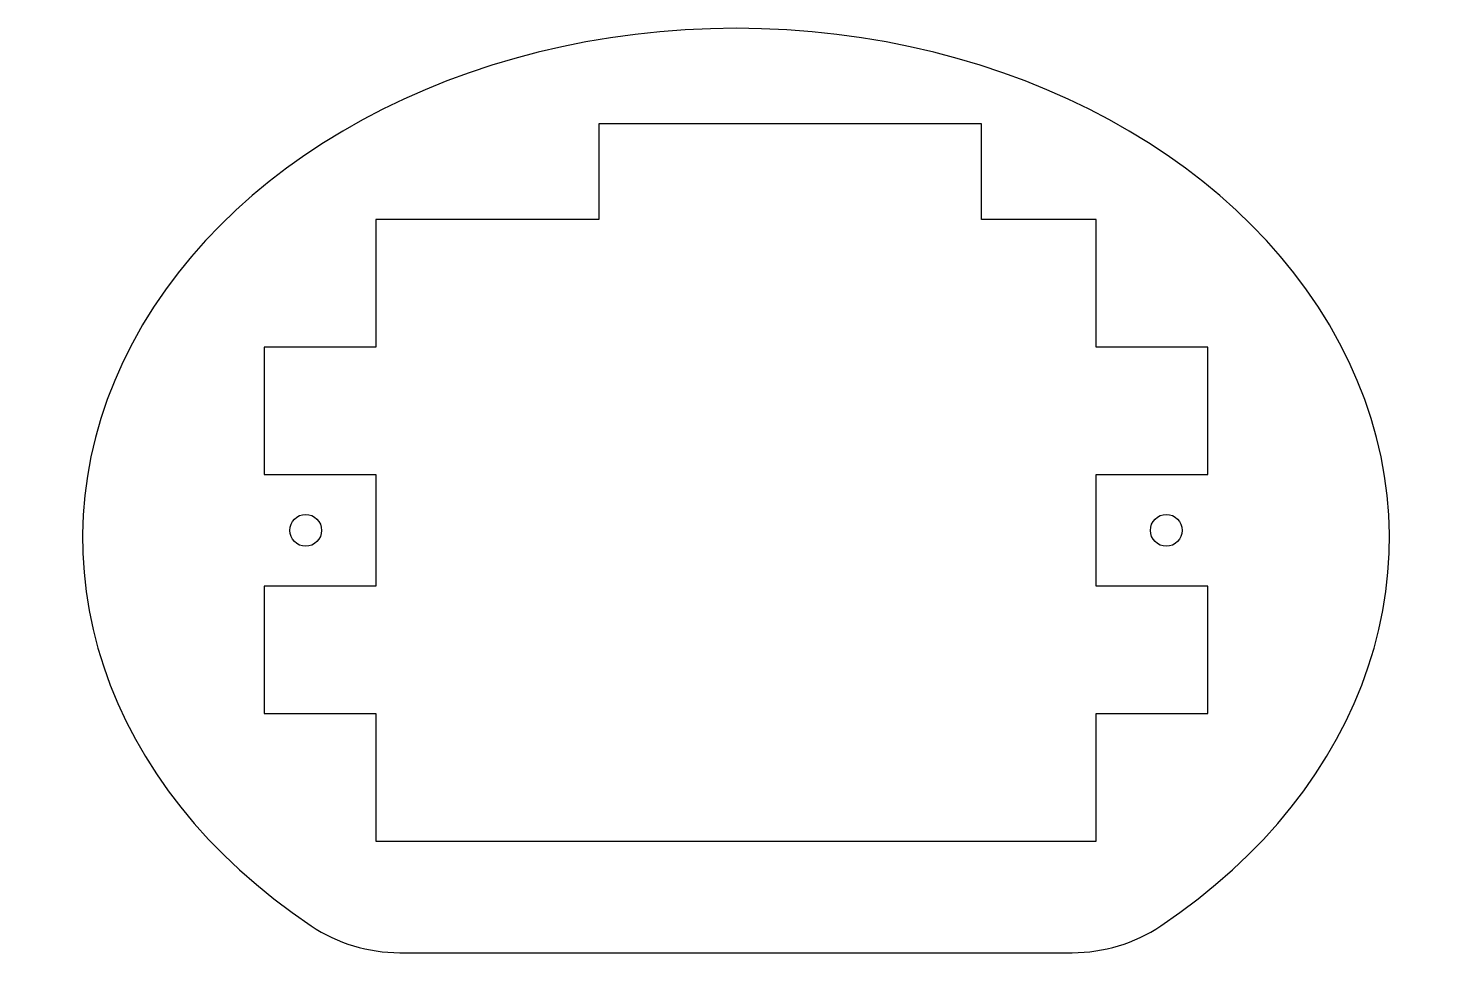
# Model space of a CAD drawing. Header units: millimetres. Extents: x -10.9 to 33.5, y -3.5 to 25.5.
import ezdxf

# ---------------------------------------------------------------- set-up
doc = ezdxf.new("R2010")
doc.units = ezdxf.units.MM

msp = doc.modelspace()

# ---------------------------------------------------------------- linework, layer by layer
at = {"color": 7, "linetype": 'Continuous', "lineweight": 25}
for p, q in [((7, 22.5), (7, 19.5)), ((19, 22.5), (7, 22.5)), ((19, 19.5), (19, 22.5)), ((0, 19.5), (0, 15.5)), ((7, 19.5), (0, 19.5)), ((22.6, 19.5), (19, 19.5)), ((22.6, 15.5), (22.6, 19.5)), ((0, 15.5), (-3.5, 15.5)), ((-3.5, 15.5), (-3.5, 11.5)), ((26.1, 15.5), (22.6, 15.5)), ((26.1, 11.5), (26.1, 15.5)), ((-3.5, 11.5), (0, 11.5)), ((0, 11.5), (0, 8)), ((22.6, 11.5), (26.1, 11.5)), ((22.6, 8), (22.6, 11.5)), ((-3.5, 8), (-3.5, 4)), ((0, 8), (-3.5, 8)), ((26.1, 8), (22.6, 8)), ((26.1, 4), (26.1, 8)), ((-3.5, 4), (0, 4)), ((0, 4), (0, 0)), ((22.6, 4), (26.1, 4)), ((22.6, 0), (22.6, 4)), ((0, 0), (22.6, 0)), ((0.75, -3.5), (21.85, -3.5))]:
    msp.add_line(p, q, dxfattribs=at)
for centre in [(-2.2, 9.75), (24.8, 9.75)]:
    msp.add_circle(centre, 0.5, dxfattribs=at)
for centre, start, end in [((0.75, 1.5), 236.2706, 270), ((21.85, 1.5), 270, 303.7294)]:
    msp.add_arc(centre, 5, start, end, dxfattribs=at)
msp.add_ellipse((11.3, 9.5), major_axis=(20.5, 0), ratio=0.780488, start_param=5.420031, end_param=10.287932, dxfattribs=at)

doc.saveas('drawing.dxf')
